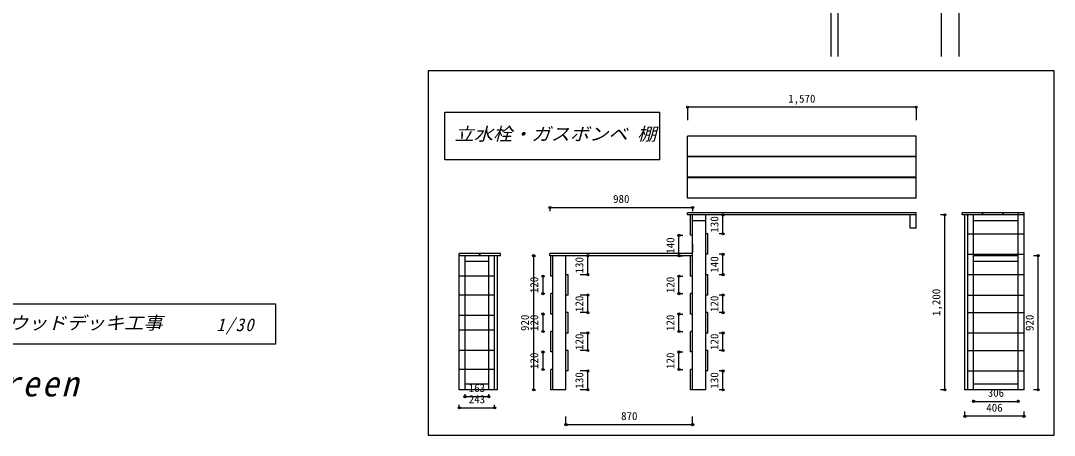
# Model space of a CAD drawing. Units: millimetres at full size, sheet at 1:30. Extents: x -5144 to 6076, y -4159 to 4169.
# Drawn here: x -1137 to 5962, y -4159 to -1316 of the extents above; entities that cross this region are included whole.
import ezdxf
from ezdxf.enums import TextEntityAlignment as Align

# ---------------------------------------------------------------- set-up
doc = ezdxf.new("R2010")
doc.units = ezdxf.units.MM
doc.header["$LTSCALE"] = 30
doc.header["$PDMODE"] = 32
doc.header["$PDSIZE"] = 15
for name, color, linetype in [('0-0', 7, 'Continuous'), ('0-B', 3, 'Continuous'), ('0-C', 4, 'Continuous')]:
    doc.layers.add(name, color=color, linetype=linetype)
doc.styles.add('ＭＳ ゴシック', font='')
doc.styles.get('ＭＳ ゴシック').set_extended_font_data('MS Gothic')

msp = doc.modelspace()

# ---------------------------------------------------------------- linework, layer by layer
at = {"layer": '0-0'}
for p, q in [((5305.95, 1937.75), (5305.95, -1560.51)), ((5185.95, 1811.5), (5185.95, -1560.51)), ((4475.95, 56.54), (4475.95, -1560.51))]:
    msp.add_line(p, q, dxfattribs=at)
at = {"layer": '0-B'}
msp.add_line((4426.95, 998.92), (4426.95, -1560.51), dxfattribs=at)
at = {"layer": '0-B', "color": 5}
for p, q in [((5328.34, -2647.76), (5328.34, -2632.76)), ((5348.34, -3847.76), (5348.34, -2647.76)), ((5408.34, -3847.76), (5408.34, -2647.76)), ((5714.34, -2687.76), (5408.34, -2687.76)), ((5468.34, -2647.76), (5468.34, -2632.76)), ((5471.34, -2647.76), (5471.34, -2632.76)), ((5611.34, -2647.76), (5611.34, -2632.76)), ((5614.34, -2647.76), (5614.34, -2632.76)), ((5714.34, -3847.76), (5714.34, -2632.76)), ((5754.34, -3847.76), (5754.34, -2632.76)), ((1875.34, -3847.76), (1875.34, -2912.76)), ((2158.34, -2912.76), (1875.34, -2912.76)), ((2158.34, -2927.76), (1875.34, -2927.76)), ((1915.34, -3847.76), (1915.34, -2927.76)), ((2078.34, -2967.76), (1915.34, -2967.76)), ((2015.34, -2927.76), (2015.34, -2912.76)), ((2018.34, -2927.76), (2018.34, -2912.76)), ((2078.34, -3847.76), (2078.34, -2927.76)), ((2118.34, -3847.76), (2118.34, -2927.76)), ((2138.34, -3847.76), (2138.34, -2927.76)), ((2158.34, -2927.76), (2158.34, -2912.76)), ((5714.34, -2967.76), (5408.34, -2967.76)), ((2078.34, -3807.76), (1915.34, -3807.76)), ((5714.34, -3807.76), (5408.34, -3807.76)), ((2138.34, -3847.76), (1875.34, -3847.76))]:
    msp.add_line(p, q, dxfattribs=at)
at = {"layer": '0-B', "color": 7}
for points in [[(1776.26, -1943.48), (3251.14, -1943.48), (3251.14, -2269.78), (1776.26, -2269.78)], [(-1898.9, -3258.45), (612.56, -3258.45), (612.56, -3533.78), (-1898.9, -3533.78)]]:
    msp.add_lwpolyline(points, close=True, dxfattribs=at)
at = {"layer": '0-B', "color": 5}
msp.add_lwpolyline([(5368.34, -3847.76), (5368.34, -2832.49), (5368.34, -2647.76)], dxfattribs=at)
at = {"layer": '0-C'}
for p, q in [((3443.34, -1909.22), (3443.34, -1998)), ((5013.34, -1909.22), (3443.34, -1909.22)), ((5013.34, -1909.22), (5013.34, -1998)), ((5013.34, -2106.76), (3443.34, -2106.76)), ((5013.34, -2532.76), (5013.34, -2106.76)), ((5013.34, -2246.76), (3443.34, -2246.76)), ((5013.34, -2249.76), (3443.34, -2249.76)), ((5013.34, -2389.76), (3443.34, -2389.76)), ((5013.34, -2392.76), (3443.34, -2392.76)), ((2498.34, -2597.27), (2498.34, -2623.17)), ((2498.34, -2597.27), (3478.34, -2597.27)), ((3478.34, -2597.27), (3478.34, -2623.17)), ((3443.34, -2647.76), (3443.34, -2632.76)), ((5013.34, -2632.76), (3443.34, -2632.76)), ((5013.34, -2647.76), (3443.34, -2647.76)), ((3463.34, -2787.76), (3463.34, -2647.76)), ((3478.34, -3143.13), (3478.34, -2647.76)), ((3568.34, -2687.76), (3478.34, -2687.76)), ((3568.34, -3847.76), (3568.34, -2647.76)), ((3686.67, -2647.76), (3661.51, -2647.76)), ((3686.67, -2777.76), (3686.67, -2647.76)), ((5013.34, -2737.76), (5013.34, -2632.76)), ((5210.76, -2647.76), (5181.37, -2647.76)), ((5210.76, -3847.76), (5210.76, -2647.76)), ((5754.34, -2632.76), (5328.34, -2632.76)), ((5754.34, -2647.76), (5328.34, -2647.76)), ((3384.29, -2787.76), (3409.89, -2787.76)), ((3384.29, -2927.76), (3384.29, -2787.76)), ((3478.34, -2787.76), (3463.34, -2787.76)), ((3686.67, -2777.76), (3661.51, -2777.76)), ((5754.34, -2779.76), (5368.34, -2779.76)), ((3478.34, -2845.76), (3478.34, -2904.81)), ((3478.34, -3847.76), (3478.34, -2847.47)), ((2385.03, -2927.76), (2401.75, -2927.76)), ((2385.03, -2927.76), (2385.03, -3847.76)), ((3478.34, -2912.76), (2498.34, -2912.76)), ((2498.34, -2927.76), (2498.34, -2912.76)), ((3478.34, -2927.76), (2498.34, -2927.76)), ((2503.34, -3067.76), (2503.34, -2927.76)), ((2518.34, -3847.76), (2518.34, -2927.76)), ((2758.96, -2927.76), (2705.27, -2927.76)), ((2758.96, -3057.76), (2758.96, -2927.76)), ((3384.29, -2927.76), (3409.89, -2927.76)), ((3583.34, -2917.76), (3568.34, -2917.76)), ((3686.67, -2917.76), (3661.51, -2917.76)), ((3686.67, -3057.76), (3686.67, -2917.76)), ((5754.34, -2919.76), (5368.34, -2919.76)), ((5714.34, -2927.76), (5408.34, -2927.76)), ((5851.81, -2927.76), (5819.22, -2927.76)), ((5851.81, -3847.76), (5851.81, -2927.76)), ((2118.34, -3067.76), (1875.34, -3067.76)), ((2449.2, -3067.76), (2464.08, -3067.76)), ((2449.2, -3067.76), (2449.2, -3187.76)), ((2518.34, -3067.76), (2503.34, -3067.76)), ((2623.34, -3057.76), (2608.34, -3057.76)), ((2623.34, -3197.76), (2623.34, -3057.76)), ((2758.96, -3057.76), (2705.27, -3057.76)), ((3384.29, -3067.76), (3409.89, -3067.76)), ((3384.29, -3187.76), (3384.29, -3067.76)), ((3686.67, -3057.76), (3661.51, -3057.76)), ((5754.34, -3059.76), (5368.34, -3059.76)), ((2449.2, -3187.76), (2464.08, -3187.76)), ((2518.34, -3187.76), (2503.34, -3187.76)), ((3384.29, -3187.76), (3409.89, -3187.76)), ((3478.34, -3187.76), (3463.34, -3187.76)), ((2118.34, -3197.76), (1875.34, -3197.76)), ((2623.34, -3197.76), (2608.34, -3197.76)), ((2758.96, -3197.76), (2705.27, -3197.76)), ((2758.96, -3317.76), (2758.96, -3197.76)), ((3583.34, -3197.76), (3568.34, -3197.76)), ((3686.67, -3197.76), (3661.51, -3197.76)), ((3686.67, -3317.76), (3686.67, -3197.76)), ((5754.34, -3199.76), (5368.34, -3199.76)), ((2449.2, -3327.76), (2464.08, -3327.76)), ((2449.2, -3327.76), (2449.2, -3447.76)), ((2623.34, -3317.76), (2608.34, -3317.76)), ((2623.34, -3457.76), (2623.34, -3317.76)), ((2758.96, -3317.76), (2705.27, -3317.76)), ((3384.29, -3327.76), (3409.89, -3327.76)), ((3384.29, -3447.76), (3384.29, -3327.76)), ((3686.67, -3317.76), (3661.51, -3317.76)), ((5754.34, -3319.76), (5368.34, -3319.76)), ((2118.34, -3337.76), (1875.34, -3337.76)), ((2118.34, -3437.76), (1875.34, -3437.76)), ((2449.2, -3447.76), (2464.08, -3447.76)), ((2518.34, -3447.76), (2503.34, -3447.76)), ((2623.34, -3457.76), (2608.34, -3457.76)), ((2758.96, -3457.76), (2705.27, -3457.76)), ((2758.96, -3577.76), (2758.96, -3457.76)), ((3384.29, -3447.76), (3409.89, -3447.76)), ((3478.34, -3447.76), (3463.34, -3447.76)), ((3583.34, -3457.76), (3568.34, -3457.76)), ((3686.67, -3457.76), (3661.51, -3457.76)), ((3686.67, -3577.76), (3686.67, -3457.76)), ((5754.34, -3459.76), (5368.34, -3459.76)), ((2118.34, -3577.76), (1875.34, -3577.76)), ((2449.2, -3587.76), (2464.08, -3587.76)), ((2449.2, -3587.76), (2449.2, -3707.76)), ((2623.34, -3577.76), (2608.34, -3577.76)), ((2623.34, -3717.76), (2623.34, -3577.76)), ((2758.96, -3577.76), (2705.27, -3577.76)), ((3384.29, -3587.76), (3409.89, -3587.76)), ((3384.29, -3707.76), (3384.29, -3587.76)), ((3686.67, -3577.76), (3661.51, -3577.76)), ((5754.34, -3579.76), (5368.34, -3579.76)), ((2118.34, -3707.76), (1875.34, -3707.76)), ((2449.2, -3707.76), (2464.08, -3707.76)), ((2503.34, -3847.76), (2503.34, -3707.76)), ((2518.34, -3707.76), (2503.34, -3707.76)), ((2623.34, -3717.76), (2608.34, -3717.76)), ((2758.96, -3717.76), (2705.27, -3717.76)), ((2758.96, -3847.76), (2758.96, -3717.76)), ((3384.29, -3707.76), (3409.89, -3707.76)), ((3478.34, -3707.76), (3463.34, -3707.76)), ((3463.34, -3847.76), (3463.34, -3707.76)), ((3583.34, -3717.76), (3568.34, -3717.76)), ((3686.67, -3717.76), (3661.51, -3717.76)), ((3686.67, -3847.76), (3686.67, -3717.76)), ((5754.34, -3719.76), (5368.34, -3719.76)), ((1915.34, -3894.01), (1915.34, -3877.38)), ((1915.34, -3894.01), (2078.34, -3894.01)), ((2078.34, -3894.01), (2078.34, -3877.38)), ((2385.03, -3847.76), (2401.75, -3847.76)), ((2608.34, -3847.76), (2503.34, -3847.76)), ((2758.96, -3847.76), (2705.27, -3847.76)), ((3568.34, -3847.76), (3463.34, -3847.76)), ((3686.67, -3847.76), (3661.51, -3847.76)), ((5210.76, -3847.76), (5181.37, -3847.76)), ((5754.34, -3847.76), (5348.34, -3847.76)), ((5851.81, -3847.76), (5819.22, -3847.76)), ((1875.34, -3970.92), (1875.34, -3950.13)), ((1875.34, -3970.92), (2118.34, -3970.92)), ((2118.34, -3970.92), (2118.34, -3950.13)), ((5408.34, -3926.6), (5408.34, -3914.96)), ((5408.34, -3926.6), (5714.34, -3926.6)), ((5714.34, -3926.6), (5714.34, -3914.96)), ((2608.34, -4086.28), (2608.34, -4029.9)), ((3478.34, -4086.28), (3478.34, -4029.9)), ((5348.34, -4029.02), (5348.34, -3996.43)), ((5754.34, -4029.02), (5348.34, -4029.02)), ((5754.34, -4029.02), (5754.34, -3996.43)), ((2608.34, -4086.28), (3478.34, -4086.28))]:
    msp.add_line(p, q, dxfattribs=at)
at = {"layer": '0-C', "color": 7}
msp.add_lwpolyline([(1662.38, -4159.33), (5962.38, -4159.33), (5962.38, -1659.33), (1662.38, -1659.33)], close=True, dxfattribs=at)
at = {"layer": '0-C'}
for points in [[(5013.34, -2532.76), (3443.34, -2532.76), (3443.34, -2106.76)], [(5013.34, -2737.76), (4973.34, -2737.76), (4973.34, -2647.76)], [(3583.34, -2917.76), (3583.34, -2777.76), (3568.34, -2777.76)], [(2608.34, -3847.76), (2608.34, -3669.86), (2608.34, -2927.76)], [(3478.34, -3067.76), (3463.34, -3067.76), (3463.34, -2927.76)], [(3583.34, -3197.76), (3583.34, -3057.76), (3568.34, -3057.76)], [(2518.34, -3327.76), (2503.34, -3327.76), (2503.34, -3187.76)], [(3478.34, -3327.76), (3463.34, -3327.76), (3463.34, -3187.76)], [(3583.34, -3457.76), (3583.34, -3317.76), (3568.34, -3317.76)], [(2518.34, -3587.76), (2503.34, -3587.76), (2503.34, -3447.76)], [(3478.34, -3587.76), (3463.34, -3587.76), (3463.34, -3447.76)], [(3583.34, -3717.76), (3583.34, -3577.76), (3568.34, -3577.76)]]:
    msp.add_lwpolyline(points, dxfattribs=at)
at = {"layer": '0-C', "color": 7}
for p in [(3443.34, -1909.22), (5013.34, -1909.22), (2498.34, -2597.27), (3478.34, -2597.27), (3686.67, -2647.76), (5210.76, -2647.76), (3384.29, -2787.76), (3686.67, -2777.76), (3686.67, -2917.76), (2385.03, -2927.76), (2758.96, -2927.76), (3384.29, -2927.76), (5851.81, -2927.76), (2758.96, -3057.76), (3686.67, -3057.76), (2449.2, -3067.76), (3384.29, -3067.76), (2449.2, -3187.76), (2758.96, -3197.76), (3384.29, -3187.76), (3686.67, -3197.76), (2449.2, -3327.76), (2758.96, -3317.76), (3384.29, -3327.76), (3686.67, -3317.76), (2449.2, -3447.76), (2758.96, -3457.76), (3384.29, -3447.76), (3686.67, -3457.76), (2449.2, -3587.76), (2758.96, -3577.76), (3384.29, -3587.76), (3686.67, -3577.76), (2449.2, -3707.76), (2758.96, -3717.76), (3384.29, -3707.76), (3686.67, -3717.76), (1915.34, -3894.01), (2078.34, -3894.01), (2385.03, -3847.76), (2758.96, -3847.76), (3686.67, -3847.76), (5210.76, -3847.76), (5851.81, -3847.76), (1875.34, -3970.92), (2118.34, -3970.92), (5408.34, -3926.6), (5714.34, -3926.6), (5348.34, -4029.02), (5754.34, -4029.02), (2608.34, -4086.28), (3478.34, -4086.28)]:
    msp.add_point(p, dxfattribs=at)

# ---------------------------------------------------------------- texts
at = {"layer": '0-B', "color": 2, "style": 'ＭＳ ゴシック', "oblique": 15, "width": 1.1}
for s, p in [('立水栓・ガスボンベ 棚', (1843.47, -2163.42)), ('Ｍ様邸 ウッドデッキ工事', (-1679.69, -3458.97))]:
    msp.add_text(s, height=87.98, dxfattribs=at).set_placement(p, align=Align.BOTTOM_LEFT)
at = {"layer": '0-B', "color": 2, "insert": (206.97, -3466.52), "char_height": 87.98, "attachment_point": 7, "style": 'ＭＳ ゴシック'}
msp.add_mtext('\\T1.16;\\W0.95;\\Q15;1/30', dxfattribs=at)
at = {"layer": '0-B', "color": 5, "insert": (-4622.86, -3910.62), "char_height": 176, "attachment_point": 7, "style": 'ＭＳ ゴシック'}
msp.add_mtext('\\T1.18;\\W0.95;\\Q15;ウッドデッキネット&Leaf\\~Green', dxfattribs=at)
at = {"layer": '0-C', "color": 7, "style": 'ＭＳ ゴシック'}
for s, p in [('1,570', (4134.59, -1894.22)), ('980', (2932.09, -2582.27)), ('163', (1940.59, -3879.01)), ('243', (1940.59, -3955.92)), ('306', (5505.09, -3911.6)), ('406', (5495.09, -4014.02)), ('870', (2987.09, -4071.28))]:
    msp.add_text(s, height=54.99, dxfattribs=at).set_placement(p, align=Align.BOTTOM_LEFT)
for s, p in [('130', (3671.67, -2769.01)), ('140', (3369.29, -2914.01)), ('130', (2743.96, -3049.01)), ('140', (3671.67, -3044.01)), ('120', (2434.2, -3184.01)), ('120', (3369.29, -3184.01)), ('1,200', (5195.76, -3341.51)), ('120', (2743.96, -3314.01)), ('120', (3671.67, -3314.01)), ('920', (2370.03, -3444.01)), ('120', (2434.2, -3444.01)), ('120', (3369.29, -3444.01)), ('920', (5836.81, -3444.01)), ('120', (2743.96, -3574.01)), ('120', (3671.67, -3574.01)), ('120', (2434.2, -3704.01)), ('120', (3369.29, -3704.01)), ('130', (2743.96, -3839.01)), ('130', (3671.67, -3839.01))]:
    msp.add_text(s, height=54.99, rotation=90, dxfattribs=at).set_placement(p, align=Align.BOTTOM_LEFT)

doc.saveas('drawing.dxf')
